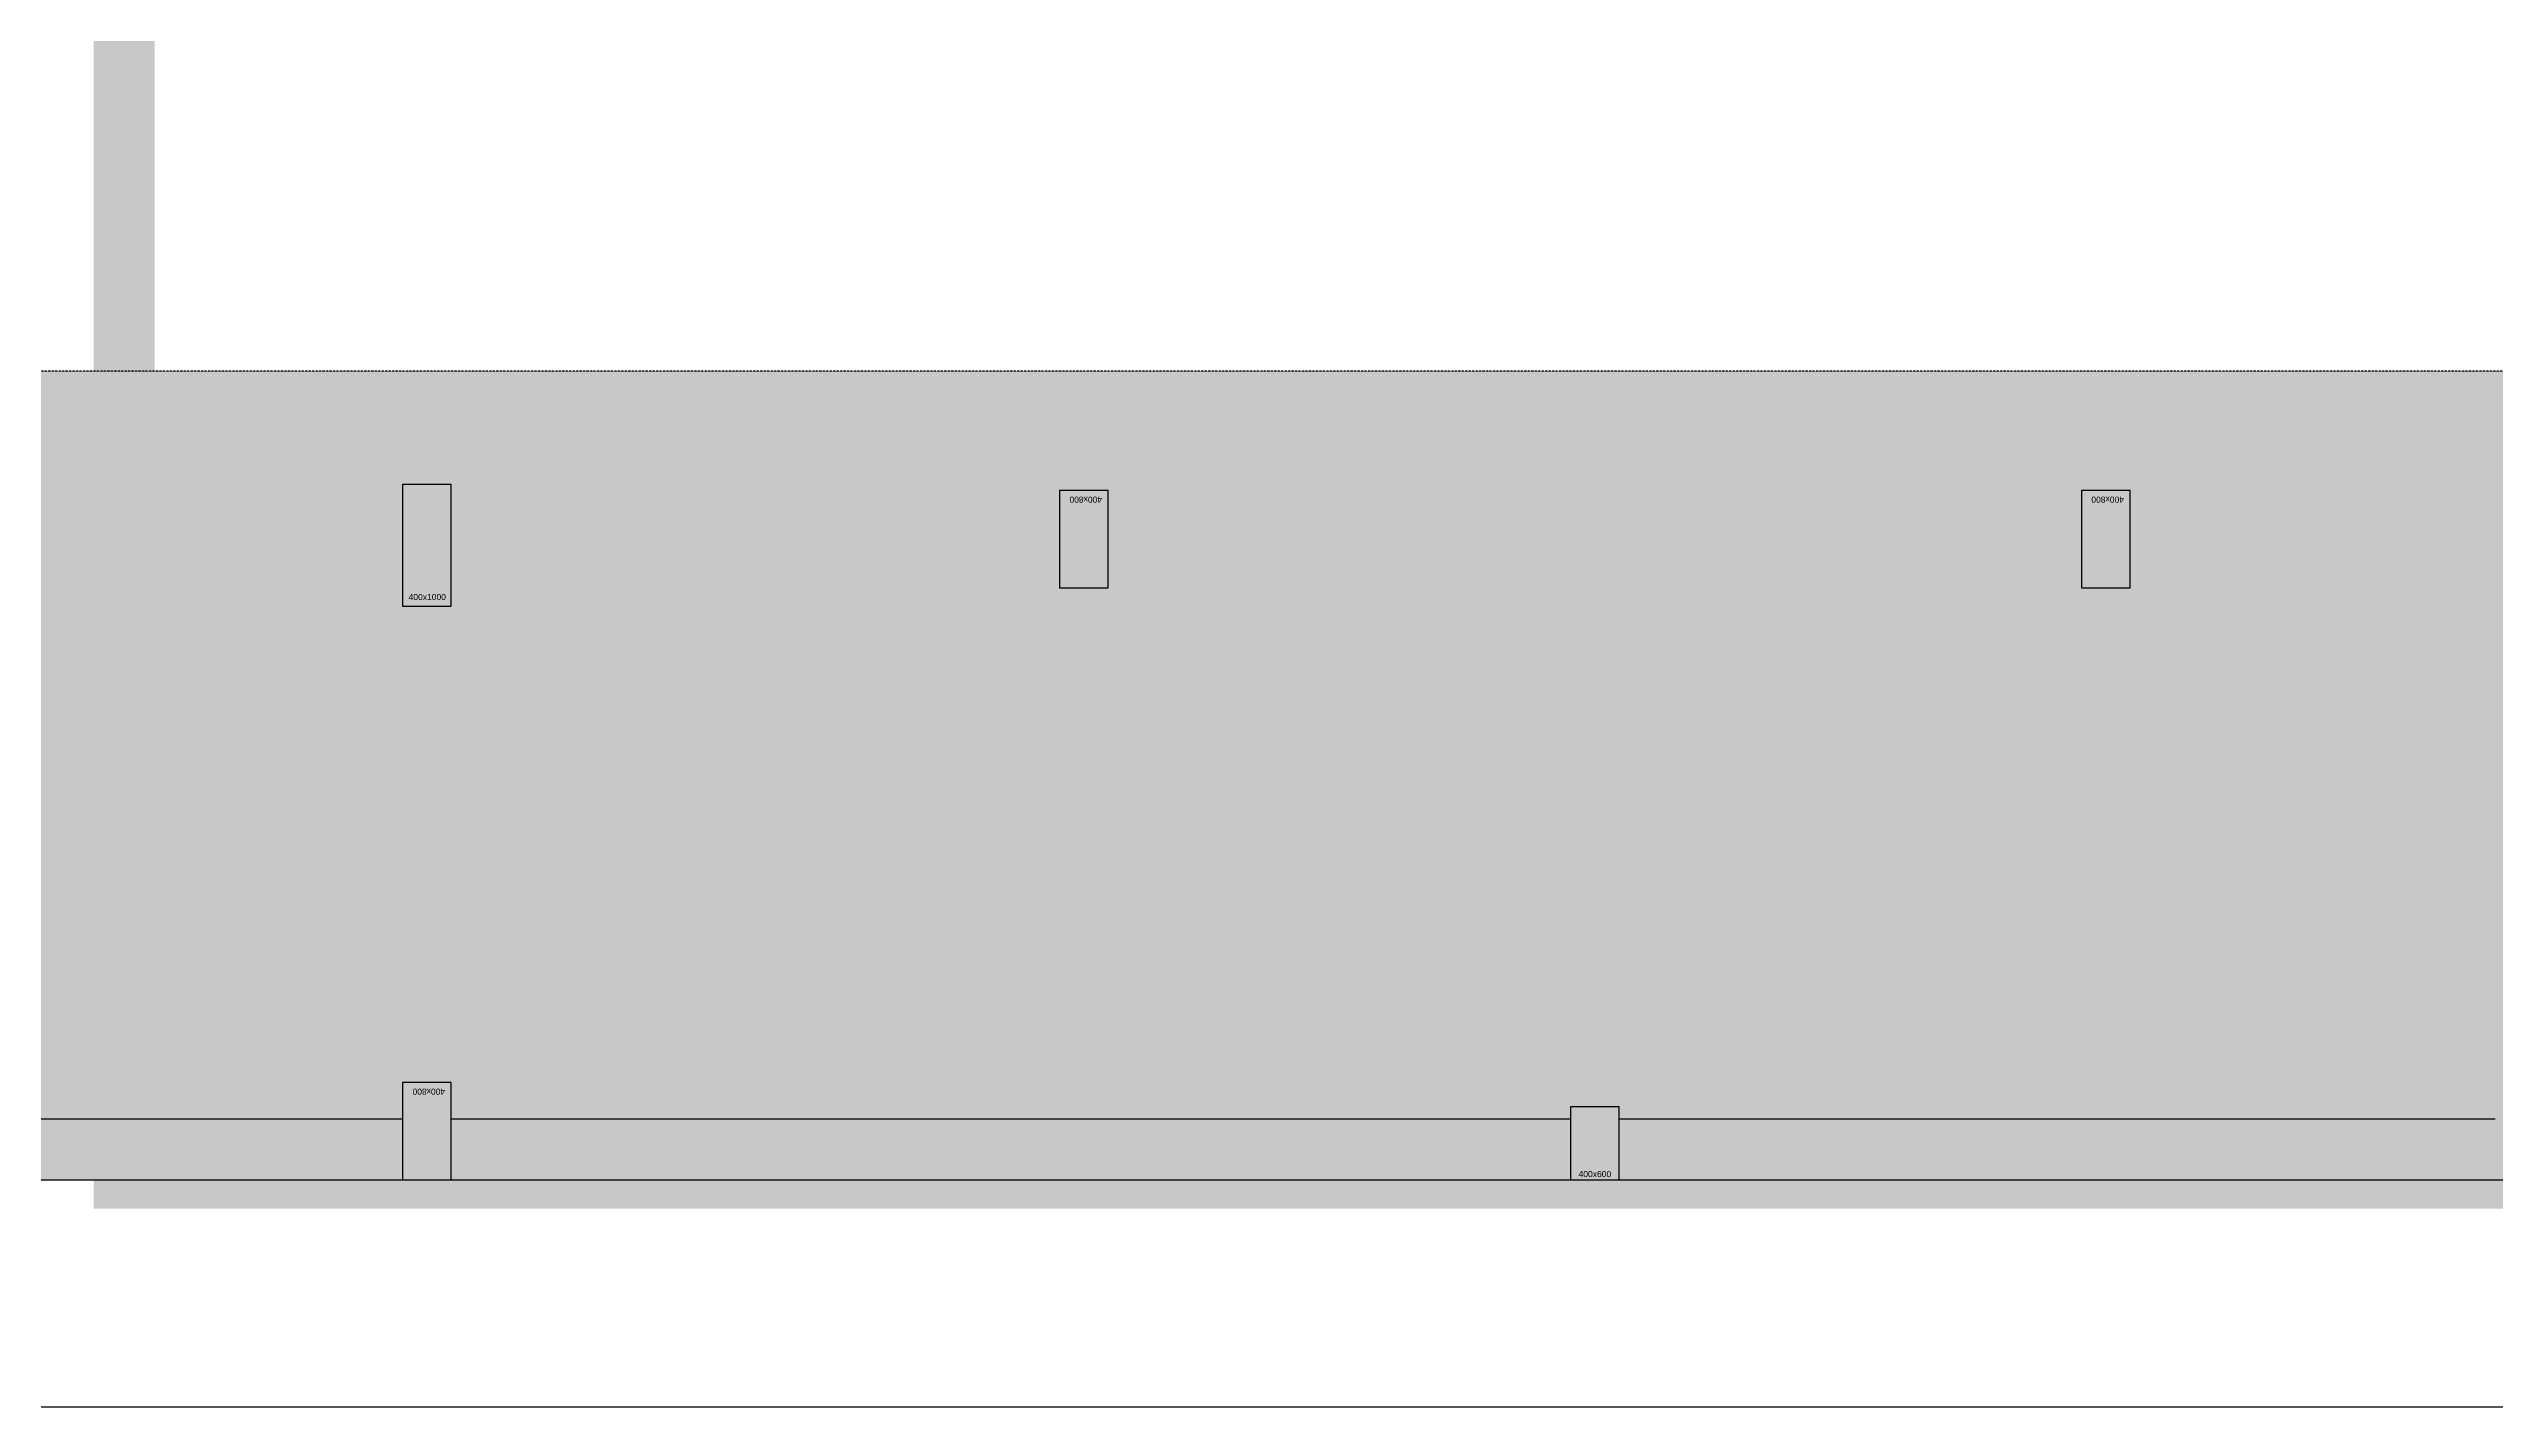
# Model space of a CAD drawing. Header units: millimetres. Extents: x 43843 to 1069877, y 60576 to 148433.
# Drawn here: x 813824 to 833931, y 75030 to 86190 of the extents above; entities that cross this region are included whole.
import ezdxf

# ---------------------------------------------------------------- set-up
doc = ezdxf.new("R2010")
doc.units = ezdxf.units.MM
doc.linetypes.add('HID', pattern=[2.5, 1.5, -1])
for name, color, linetype in [('8', 8, 'Continuous'), ('S-FND_OUTLINE_지하주차장 기초', 4, 'HID'), ('S-HAT', 252, 'Continuous'), ('XR-지하주차장$0$A-CON', 2, 'Continuous'), ('XR-지하주차장$0$AA-COL', 2, 'Continuous'), ('기초', 7, 'Continuous')]:
    doc.layers.add(name, color=color, linetype=linetype)
doc.styles.add('XR-지하주차장$0$Standard', font='arial.ttf')

# ---------------------------------------------------------------- blocks, each defined once
blk = doc.blocks.new('zw$D357')
at = {"layer": 'S-HAT'}
h = blk.add_hatch(dxfattribs=at)
h.set_pattern_fill('GRASS', color=256, scale=20)
h.set_pattern_definition([(90, (-331308.68, 2741039.9), (-359.21, 359.21), [95.25, -623.17]), (45, (-331308.7, 2741039.9), (-359.210245, 359.210245), [95.25, -412.75]), (135, (-331308.7, 2741039.9), (-359.210245, -359.210245), [95.25, -412.75])])
h.paths.add_polyline_path([(-65008, -55192), (-61014, -48545), (-9370, -48545), (-5377, -55192)])
blk.add_lwpolyline([(-70457, 878), (0, 878), (0, -57059), (-70457, -57059)], close=True)
at = {"layer": 'S-FND_OUTLINE_지하주차장 기초'}
blk.add_lwpolyline([(-9370, -48545), (-61014, -48545), (-65008, -55192), (-5377, -55192)], close=True, dxfattribs=at)
at = {"layer": 'XR-지하주차장$0$A-CON'}
for p, q in [((-54210, -54692), (-62210, -54692)), ((-44610, -54692), (-53810, -54692)), ((-37010, -54692), (-44210, -54692)), ((-70457, -55192), (0, -55192))]:
    blk.add_line(p, q, dxfattribs=at)
at = {"layer": 'XR-지하주차장$0$AA-COL'}
for points in [[(-54210, -50477), (-53810, -50477), (-53810, -49477), (-54210, -49477)], [(-48410, -49527), (-48810, -49527), (-48810, -50327), (-48410, -50327)], [(-40010, -49527), (-40410, -49527), (-40410, -50327), (-40010, -50327)], [(-53810, -54392), (-54210, -54392), (-54210, -55192), (-53810, -55192)], [(-44610, -55192), (-44210, -55192), (-44210, -54592), (-44610, -54592)]]:
    blk.add_lwpolyline(points, close=True, dxfattribs=at)
at = {"layer": '기초', "color": 6, "linetype": 'HID', "ltscale": 3, "const_width": 500}
blk.add_lwpolyline([(-56498, -55179), (-56498, -13109), (-51183, -13099), (-51183, -15035), (-51183, -15035), (-51183, -15047), (-37285, -15025), (-37298, -6685), (-14910, -6684), (-14910, -24464), (-14910, -24464), (-14910, -24477), (-13109, -24477), (-13109, -55179)], close=True, dxfattribs=at)
at = {"layer": 'Defpoints', "style": 'XR-지하주차장$0$Standard'}
for p in [(-48460, -49577), (-40060, -49577), (-53860, -54442)]:
    blk.add_text('400x800', height=50, rotation=180, dxfattribs=at).set_placement(p)
for s, p in [('400x1000', (-54160, -50427)), ('400x600', (-44543, -55169))]:
    blk.add_text(s, height=50, dxfattribs=at).set_placement(p)

msp = doc.modelspace()

# ---------------------------------------------------------------- block references
at = {"layer": '8'}
msp.add_blockref('zw$D357', (870941.011, 132088.525), dxfattribs=at)

doc.saveas('drawing.dxf')
